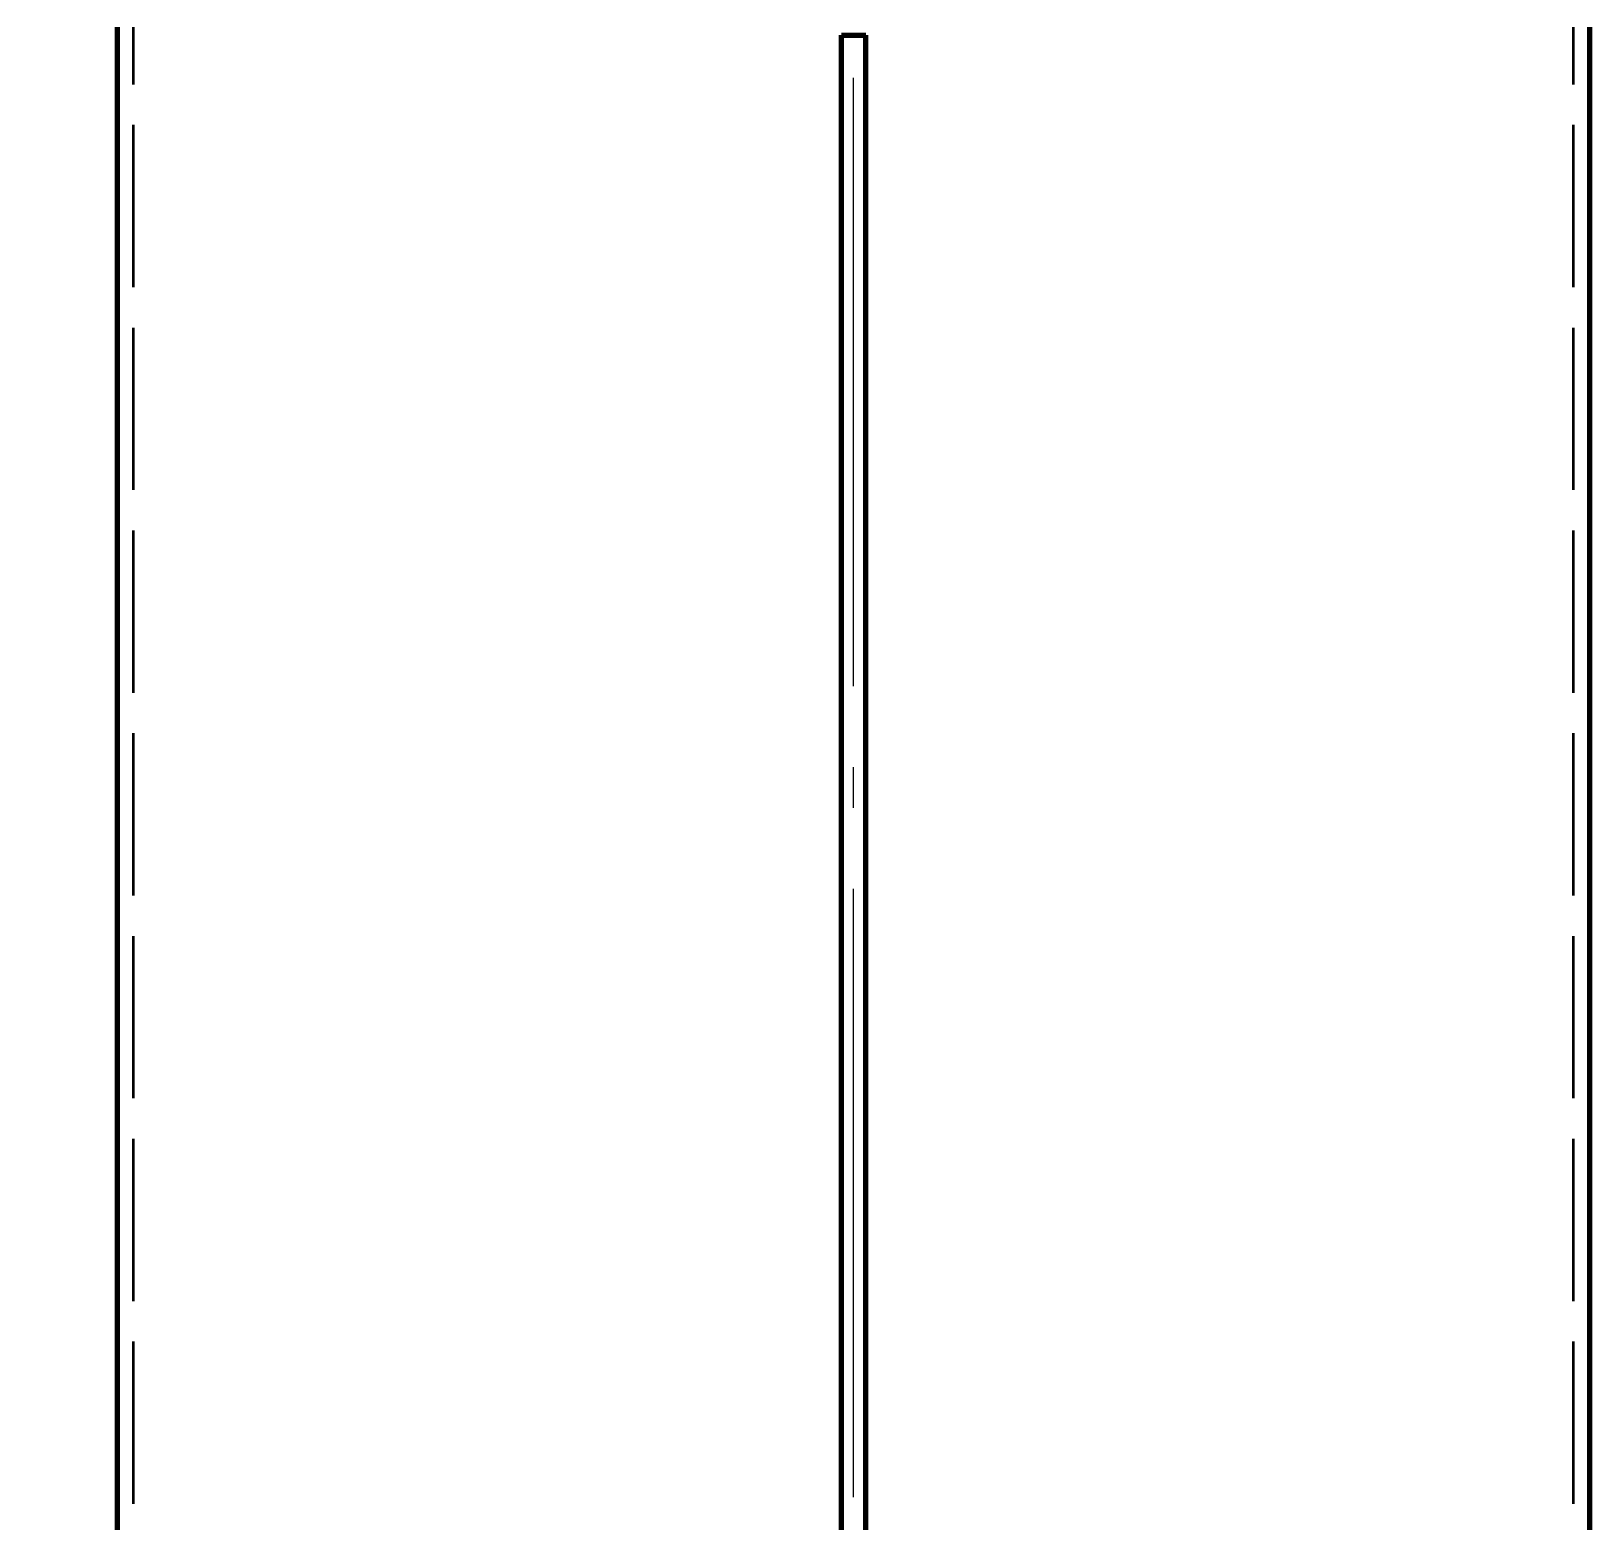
# Model space of a CAD drawing. Header units: millimetres. Extents: x 0 to 1554, y 0 to 420.
# Drawn here: x 106.9 to 145.33, y 248.33 to 285.06 of the extents above; entities that cross this region are included whole.
import ezdxf

# ---------------------------------------------------------------- set-up
doc = ezdxf.new("R2010")
doc.units = ezdxf.units.MM
doc.linetypes.add('IRAM-E-TRAZOS', pattern=[5, 4, -1])
doc.linetypes.add('IRAM-F-TRAZO-PUNTO', pattern=[20, 15, -2, 1, -2])
for name, color, linetype, lineweight in [('01-VISIBLE', 7, 'CONTINUOUS', 70), ('02-OCULTA', 4, 'IRAM-E-TRAZOS', 35), ('03-EJE', 1, 'IRAM-F-TRAZO-PUNTO', 18), ('04-COTA', 3, 'CONTINUOUS', 18)]:
    doc.layers.add(name, color=color, linetype=linetype, lineweight=lineweight)
doc.styles.add('ISO3098', font='isocpeur.ttf')
doc.dimstyles.new('FLAMA-IRAM', dxfattribs={"dimtxt": 3.5, "dimasz": 3.5, "dimexe": 2, "dimexo": 1.5, "dimgap": 1, "dimtad": 1, "dimdec": 1, "dimtxsty": 'ISO3098', "dimblk": 'IRAM_FLECHA', "dimblk1": 'IRAM_FLECHA', "dimblk2": 'IRAM_FLECHA', "dimcen": 2.5, "dimclrd": 256, "dimclre": 256, "dimclrt": 256, "dimazin": 3, "dimtfac": 1, "dimtmove": 0, "dimatfit": 3, "dimlwd": 18, "dimlwe": 18})

# ---------------------------------------------------------------- blocks, each defined once
blk = doc.blocks.new('IRAM_FLECHA')
blk.add_solid([(0, 0), (-1, 0.125), (-1, -0.125)])

msp = doc.modelspace()

# ---------------------------------------------------------------- linework, layer by layer
at = {"layer": '01-VISIBLE'}
for p, q in [((109.025, 188.75), (109.025, 285.162)), ((145.325, 188.75), (145.325, 285.162)), ((126.875, 188.95), (126.875, 284.962)), ((126.875, 284.962), (127.475, 284.962)), ((127.475, 188.95), (127.475, 284.962))]:
    msp.add_line(p, q, dxfattribs=at)
at = {"layer": '02-OCULTA'}
for p, q in [((109.425, 188.75), (109.425, 285.162)), ((144.925, 188.75), (144.925, 285.162)), ((126.875, 192.198), (126.875, 284.962)), ((126.875, 284.962), (127.475, 284.962)), ((127.475, 192.198), (127.475, 284.962))]:
    msp.add_line(p, q, dxfattribs=at)
at = {"layer": '03-EJE'}
msp.add_line((127.175, 188.91), (127.175, 302.05), dxfattribs=at)

# ---------------------------------------------------------------- dimensions: what is measured, and where the dimension line sits
at = {"layer": '04-COTA'}
for base, p1, text in [((100.025, 286.162), (109.025, 286.162), '<>±0,3'), ((73.025, 188.75), (109.025, 188.75), '<>±0,8'), ((91.025, 189.71), (109.025, 189.71), '<>±0,8')]:
    msp.add_linear_dim(base=base, p1=p1, p2=(123.495, 301.25), angle=90, text=text, dimstyle='FLAMA-IRAM', override={"dimlfac": 5}, dxfattribs=at).render()

doc.saveas('drawing.dxf')
